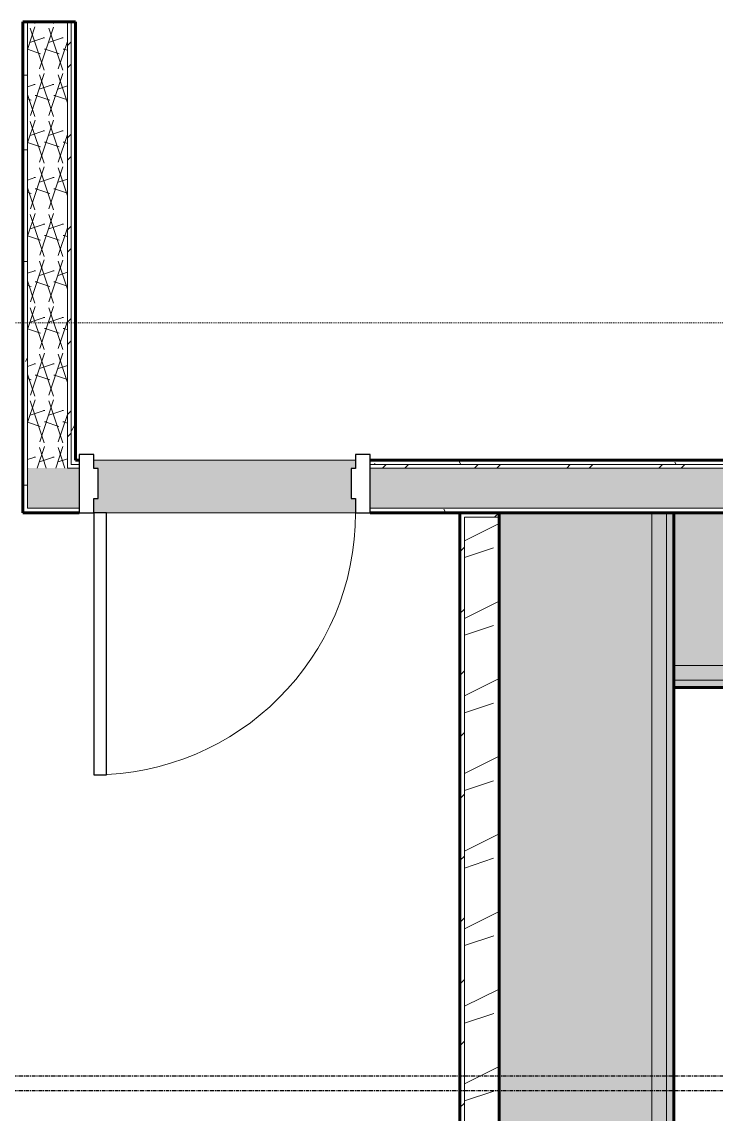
# Model space of a CAD drawing. Header units: inches. Extents: x -4110 to -1807, y 11006 to 12281.
# Drawn here: x -3671 to -3575.6, y 11280 to 11430.1 of the extents above; entities that cross this region are included whole.
import ezdxf

# ---------------------------------------------------------------- set-up
doc = ezdxf.new("R2010")
doc.units = ezdxf.units.IN
doc.header["$MEASUREMENT"] = 0
doc.linetypes.add('Aligning Line 1_8_', pattern=[0.25, 0.125, -0.125])
doc.linetypes.add('Grid Line 1_2_', pattern=[0.875, 0.5, -0.125, 0.125, -0.125])
for name, color, linetype, lineweight in [('0-1', 7, 'Continuous', 5), ('0-2', 90, 'Continuous', 18), ('A-DOOR', 31, 'Continuous', 18), ('A-DOOR-6', 31, 'Continuous', 30), ('A-DOOR-7', 31, 'Continuous', 9), ('A-DOOR-FRAM-4', 31, 'Continuous', 30), ('A-WALL', 113, 'Continuous', 18), ('A-WALL-3', 50, 'Continuous', 60), ('A-WALL-4', 90, 'Continuous', 18), ('A-WALL-PATT-1', 7, 'Continuous', 9), ('A-WALL-PATT-2', 253, 'Continuous', 9), ('A-WALL-PATT-5', 111, 'Continuous', 9), ('G-ANNO-SYMB-1', 147, 'Aligning Line 1_8_', 9), ('I-WALL', 2, 'Continuous', 18), ('I-WALL-4', 2, 'Continuous', 5), ('I-WALL-5', 2, 'Continuous', 60), ('Q-CASE-3', 7, 'Continuous', 9), ('Q-CASE-5', 9, 'Continuous', 9), ('Q-CASE-6', 50, 'Continuous', 60), ('S-GRID-1', 1, 'Grid Line 1_2_', 30)]:
    doc.layers.add(name, color=color, linetype=linetype, lineweight=lineweight)
pattern_1 = [(0, (0, 0), (20.48, 5.12), [0.845, -14.515, 0.845, -14.515, -81.92]), (0, (0, 0), (20.48, 5.12), [-30.72, 0.845, -29.875, 0.845, -14.515, -35.84]), (0, (0, 0), (20.48, 5.12), [-76.8, 0.845, -9.395, 0.845, -24.755]), (120, (7.68, 2.56), (-14.67405, 15.1762003), [0.845, -14.515, 0.845, -14.515, -81.92]), (120, (7.68, 2.56), (-14.67405, 15.1762003), [-30.72, 0.845, -29.875, 0.845, -14.515, -35.84]), (120, (7.68, 2.56), (-14.67405, 15.1762003), [-76.8, 0.845, -9.395, 0.845, -24.755]), (240, (10.24, 12.8), (-5.80595, -20.2962003), [0.845, -14.515, 0.845, -14.515, -81.92]), (240, (10.24, 12.8), (-5.80595, -20.2962003), [-30.72, 0.845, -29.875, 0.845, -14.515, -35.84]), (240, (10.24, 12.8), (-5.80595, -20.2962003), [-76.8, 0.845, -9.395, 0.845, -24.755])]
pattern_2 = [(45, (0, 0), (-6.335677, 6.335677), []), (45, (0, 9.6), (-6.335677, 6.335677), [])]
pattern_3 = [(161.57, (0.32, 0.32), (-2.560496185, -0.000537386), [0, -18.214, 2.022, 0]), (18.43, (-0.32, 0.32), (-2.560496185, 0.000537386), [0, -18.214, 2.022, 0]), (108.43, (0.32, 0.32), (1.27922091, -6.400876726), [6.07, -14.166]), (71.57, (-0.32, 0.32), (1.27922091, 6.400876726), [6.07, -14.166])]

# ---------------------------------------------------------------- blocks, each defined once
blk = doc.blocks.new('OD_CW_Base Cabinet - OD_CW_Base Cabinet-3857755-ENLARGED RCP - 2ND FLOOR PLAN - EAST')
at = {"layer": 'Q-CASE-5'}
for points in [[(0.74, 24), (0.74, 3), (70.86, 3), (70.86, 24), (54.47, 24)], [(0.74, 1), (70.86, 1), (70.86, 3), (0.74, 3)], [(0.74, 1), (0.74, 0), (70.86, 0), (70.86, 1), (54.47, 1)]]:
    blk.add_hatch(color=256, dxfattribs=at).paths.add_polyline_path(points, flags=0)
at = {"layer": 'Q-CASE-3'}
for p, q in [((0.74, 24), (0.74, 3)), ((0.74, 24), (70.86, 24)), ((70.86, 3), (70.86, 24)), ((0.74, 3), (0.74, 1)), ((0.74, 3), (70.86, 3)), ((70.86, 1), (70.86, 3)), ((0.74, 1), (0.74, 0)), ((0.74, 1), (70.86, 1)), ((0.74, 1), (70.86, 1)), ((0.74, 0), (70.86, 0)), ((70.86, 0), (70.86, 1))]:
    blk.add_line(p, q, dxfattribs=at)
at = {"layer": 'Q-CASE-6'}
for p, q in [((70.86, 24), (0.74, 24)), ((0.74, 24), (0.74, 0)), ((70.86, 0), (70.86, 24)), ((0.74, 0), (70.86, 0))]:
    blk.add_line(p, q, dxfattribs=at)
blk = doc.blocks.new('OD_CW_Base Cabinet - OD_CW_Base Cabinet-3870381-ENLARGED RCP - 2ND FLOOR PLAN - EAST')
at = {"layer": 'Q-CASE-5'}
for points in [[(107.93, 24), (0.74, 24), (0.74, 3), (107.93, 3), (107.93, 21.96)], [(80.51, 3), (0.74, 3), (0.74, 1), (107.93, 1), (107.93, 3), (86.93, 3)], [(84.93, 1), (0.74, 1), (0.74, 0), (107.93, 0), (107.93, 1), (86.93, 1)]]:
    blk.add_hatch(color=256, dxfattribs=at).paths.add_polyline_path(points, flags=0)
at = {"layer": 'Q-CASE-3'}
for p, q in [((0.74, 24), (0.74, 3)), ((0.74, 24), (107.93, 24)), ((107.93, 3), (107.93, 24)), ((0.74, 3), (0.74, 1)), ((0.74, 3), (107.93, 3)), ((107.93, 1), (107.93, 3)), ((0.74, 1), (0.74, 0)), ((0.74, 1), (107.93, 1)), ((0.74, 1), (107.93, 1)), ((0.74, 0), (86.93, 0)), ((107.93, 0), (107.93, 1))]:
    blk.add_line(p, q, dxfattribs=at)
at = {"layer": 'Q-CASE-6'}
for p, q in [((107.93, 24), (0.74, 24)), ((0.74, 24), (0.74, 0)), ((107.93, 0), (107.93, 24)), ((0.74, 0), (107.93, 0))]:
    blk.add_line(p, q, dxfattribs=at)
blk = doc.blocks.new('CTR - 1st Phase - Unit Layouts_rvt-1-ENLARGED RCP - 2ND FLOOR PLAN - EAST')
at = {"layer": 'A-WALL-PATT-1'}
h = blk.add_hatch(dxfattribs=at)
h.set_pattern_fill('FP_4', color=256, style=0, pattern_type=2)
h.set_pattern_definition([(45, (0, 0), (-4.2426407, 4.2426407), [])])
h.paths.add_polyline_path([(-3605.42, 11255.43), (-3605.42, 11256.05), (-3610.17, 11256.05), (-3610.17, 11361.99), (-3605.42, 11361.99), (-3605.42, 11362.61), (-3610.8, 11362.61), (-3610.8, 11255.43), (-3610.17, 11255.43)], flags=0)
at = {"layer": 'A-WALL-PATT-2'}
h = blk.add_hatch(dxfattribs=at)
h.set_pattern_fill('FP_3', color=256, style=0, pattern_type=2)
h.set_pattern_definition([(216.87, (4.265, 10.662), (31.9871619, 21.32545714), [5.331, -47.981]), (206.565, (10.662, 7.464), (-10.662476, -10.6620098), [11.921, -11.921]), (198.435, (10.662, 2.132), (-21.32449365, -10.6625869), [6.744, -26.974])])
h.paths.add_polyline_path([(-3605.42, 11256.05), (-3605.42, 11361.99), (-3610.17, 11361.99), (-3610.17, 11256.05)], flags=0)
at = {"layer": 'A-WALL-3'}
for p, q in [((-3610.8, 11255.43), (-3610.8, 11362.61)), ((-3610.8, 11362.61), (-3610.17, 11362.61)), ((-3610.17, 11362.61), (-3605.42, 11362.61))]:
    blk.add_line(p, q, dxfattribs=at)
at = {"layer": 'A-WALL-4'}
for p, q in [((-3610.17, 11256.05), (-3610.17, 11361.99)), ((-3610.17, 11361.99), (-3605.42, 11361.99))]:
    blk.add_line(p, q, dxfattribs=at)
at = {"layer": '0-2', "rotation": 90.00000000000117}
blk.add_blockref('OD_CW_Base Cabinet - OD_CW_Base Cabinet-3870381-ENLARGED RCP - 2ND FLOOR PLAN - EAST', (-3581.42, 11254.69), dxfattribs=at)
at = {"layer": '0-2'}
blk.add_blockref('OD_CW_Base Cabinet - OD_CW_Base Cabinet-3857755-ENLARGED RCP - 2ND FLOOR PLAN - EAST', (-3582.16, 11338.61), dxfattribs=at)
blk = doc.blocks.new('CTR - 1st Phase -Stairs _ Elevators_rvt-1-ENLARGED RCP - 2ND FLOOR PLAN - EAST')
at = {"layer": 'G-ANNO-SYMB-1'}
blk.add_line((-3429.67, 11388.71), (-3865.75, 11388.71), dxfattribs=at)
blk = doc.blocks.new('CTR - 1st Phase - Structure_rvt-1-ENLARGED RCP - 2ND FLOOR PLAN - EAST')
at = {"layer": 'S-GRID-1'}
for p, q in [((-1807.14, 11285.19), (-4076.95, 11285.19)), ((-1807.14, 11283.19), (-4076.95, 11283.19))]:
    blk.add_line(p, q, dxfattribs=at)
blk = doc.blocks.new('HOLLOW METAL - UNIT DOOR-2191978-ENLARGED RCP - 2ND FLOOR PLAN - EAST')
at = {"layer": 'A-DOOR-6'}
for p, q in [((18, 39.875), (16.25, 39.875)), ((16.25, 39.875), (16.25, 3.875)), ((18, 3.875), (18, 39.875)), ((16.25, 3.875), (18, 3.875))]:
    blk.add_line(p, q, dxfattribs=at)
at = {"layer": 'A-DOOR-7'}
blk.add_arc((18, 3.875), 36, 90, 180, dxfattribs=at)
at = {"layer": 'A-DOOR-FRAM-4'}
for p, q in [((-18, 3.875), (-20, 3.875)), ((-20, 3.875), (-20, -4.125)), ((-18, 1.9375), (-18, 3.875)), ((18, 3.875), (18, 1.9375)), ((20, 3.875), (18, 3.875)), ((20, -4.125), (20, 3.875)), ((-17.375, 1.9375), (-18, 1.9375)), ((-17.375, -2.1875), (-17.375, 1.9375)), ((18, 1.9375), (17.375, 1.9375)), ((17.375, 1.9375), (17.375, -2.1875)), ((-18, -4.125), (-18, -2.1875)), ((-18, -2.1875), (-17.375, -2.1875)), ((17.375, -2.1875), (18, -2.1875)), ((18, -2.1875), (18, -4.125)), ((-20, -4.125), (-18, -4.125)), ((18, -4.125), (20, -4.125))]:
    blk.add_line(p, q, dxfattribs=at)

msp = doc.modelspace()

# ---------------------------------------------------------------- hatches: boundary and pattern name
at = {"layer": 'A-WALL-PATT-5'}
h = msp.add_hatch(dxfattribs=at)
h.set_pattern_fill('FP_1', color=256, style=0, pattern_type=2)
h.set_pattern_definition(pattern_1)
h.paths.add_polyline_path([(-3670.9, 11363.24), (-3670.27, 11363.24), (-3670.27, 11430.06), (-3670.9, 11430.06), (-3670.9, 11363.29)], flags=0)
h = msp.add_hatch(dxfattribs=at)
h.set_pattern_fill('FP_2', color=256, style=0, pattern_type=2)
h.set_pattern_definition(pattern_3)
h.paths.add_polyline_path([(-3670.27, 11368.74), (-3664.77, 11368.74), (-3664.77, 11430.06), (-3670.27, 11430.06), (-3670.27, 11369.86)], flags=0)
h = msp.add_hatch(dxfattribs=at)
h.set_pattern_fill('FP_37', color=256, style=0, pattern_type=2)
h.set_pattern_definition(pattern_2)
h.paths.add_polyline_path([(-3664.77, 11369.24), (-3664.27, 11369.24), (-3664.27, 11430.06), (-3664.77, 11430.06), (-3664.77, 11369.46)], flags=0)
h = msp.add_hatch(dxfattribs=at)
h.set_pattern_fill('FP_1', color=256, style=0, pattern_type=2)
h.set_pattern_definition(pattern_1)
h.paths.add_polyline_path([(-3663.65, 11369.86), (-3663.65, 11430.06), (-3664.27, 11430.06), (-3664.27, 11369.86)], flags=0)
h = msp.add_hatch(dxfattribs=at)
h.set_pattern_fill('FP_37', color=256, style=0, pattern_type=2)
h.set_pattern_definition(pattern_2)
h.paths.add_polyline_path([(-3664.27, 11368.74), (-3663.15, 11368.74), (-3663.15, 11369.24), (-3664.77, 11369.24), (-3664.77, 11368.74)], flags=0)
h.paths.add_polyline_path([(-3488.24, 11368.74), (-3480.67, 11368.74), (-3480.67, 11369.24), (-3623.15, 11369.24), (-3623.15, 11368.74), (-3508.3, 11368.74)], flags=0)
h = msp.add_hatch(dxfattribs=at)
h.set_pattern_fill('FP_1', color=256, style=0, pattern_type=2)
h.set_pattern_definition(pattern_1)
h.paths.add_polyline_path([(-3508.3, 11369.24), (-3480.05, 11369.24), (-3480.05, 11369.86), (-3623.15, 11369.86), (-3623.15, 11369.24), (-3511.3, 11369.24)], flags=0)
h.paths.add_polyline_path([(-3663.65, 11369.24), (-3663.15, 11369.24), (-3663.15, 11369.86), (-3664.27, 11369.86), (-3664.27, 11369.24)], flags=0)
h = msp.add_hatch(dxfattribs=at)
h.set_pattern_fill('FP_2', color=256, style=0, pattern_type=2)
h.set_pattern_definition(pattern_3)
h.paths.add_polyline_path([(-3521.92, 11363.24), (-3481.17, 11363.24), (-3481.17, 11368.74), (-3623.15, 11368.74), (-3623.15, 11363.24), (-3538.76, 11363.24)], flags=0)
h.paths.add_polyline_path([(-3670.27, 11363.24), (-3663.15, 11363.24), (-3663.15, 11368.74), (-3670.27, 11368.74)], flags=0)
h = msp.add_hatch(dxfattribs=at)
h.set_pattern_fill('FP_1', color=256, style=0, pattern_type=2)
h.set_pattern_definition(pattern_1)
h.paths.add_polyline_path([(-3487.3, 11362.61), (-3486.67, 11362.61), (-3486.67, 11363.24), (-3623.15, 11363.24), (-3623.15, 11362.61), (-3488.24, 11362.61)], flags=0)
h.paths.add_polyline_path([(-3663.15, 11362.61), (-3663.15, 11363.24), (-3670.9, 11363.24), (-3670.9, 11362.61), (-3664.77, 11362.61)], flags=0)
at = {"layer": 'I-WALL-4'}
msp.add_hatch(color=256, dxfattribs=at).paths.add_polyline_path([(-3656.64, 11362.61), (-3625.15, 11362.61), (-3625.15, 11364.55), (-3625.77, 11364.55), (-3625.77, 11368.68), (-3625.15, 11368.68), (-3625.15, 11369.86), (-3661.15, 11369.86), (-3661.15, 11368.68), (-3660.52, 11368.68), (-3660.52, 11364.55), (-3661.15, 11364.55), (-3661.15, 11362.61), (-3659.4, 11362.61)], flags=0)

# ---------------------------------------------------------------- linework, layer by layer
at = {"layer": 'A-WALL'}
for p, q in [((-3670.27, 11430.06), (-3670.27, 11363.24)), ((-3664.77, 11430.06), (-3664.77, 11368.74)), ((-3664.27, 11430.06), (-3664.27, 11369.24)), ((-3664.27, 11369.24), (-3663.15, 11369.24)), ((-3623.15, 11369.24), (-3480.67, 11369.24)), ((-3664.77, 11368.74), (-3663.15, 11368.74)), ((-3623.15, 11368.74), (-3481.17, 11368.74)), ((-3670.27, 11363.24), (-3663.15, 11363.24)), ((-3623.15, 11363.24), (-3486.67, 11363.24))]:
    msp.add_line(p, q, dxfattribs=at)
at = {"layer": 'I-WALL'}
for p, q in [((-3625.15, 11369.86), (-3661.15, 11369.86)), ((-3659.4, 11362.61), (-3625.15, 11362.61))]:
    msp.add_line(p, q, dxfattribs=at)
at = {"layer": 'I-WALL-5'}
for p, q in [((-3670.9, 11362.61), (-3670.9, 11430.06)), ((-3670.9, 11430.06), (-3663.65, 11430.06)), ((-3663.65, 11430.06), (-3663.65, 11369.86)), ((-3663.65, 11369.86), (-3663.15, 11369.86)), ((-3623.15, 11369.86), (-3480.05, 11369.86)), ((-3663.15, 11362.61), (-3670.9, 11362.61)), ((-3605.42, 11362.61), (-3623.15, 11362.61))]:
    msp.add_line(p, q, dxfattribs=at)

# ---------------------------------------------------------------- block references
at = {"layer": '0-1'}
for name in ['CTR - 1st Phase - Structure_rvt-1-ENLARGED RCP - 2ND FLOOR PLAN - EAST', 'CTR - 1st Phase -Stairs _ Elevators_rvt-1-ENLARGED RCP - 2ND FLOOR PLAN - EAST', 'CTR - 1st Phase - Unit Layouts_rvt-1-ENLARGED RCP - 2ND FLOOR PLAN - EAST']:
    msp.add_blockref(name, (0, 0), dxfattribs=at)
at = {"layer": 'A-DOOR', "rotation": 180}
msp.add_blockref('HOLLOW METAL - UNIT DOOR-2191978-ENLARGED RCP - 2ND FLOOR PLAN - EAST', (-3643.15, 11366.49), dxfattribs=at)

doc.saveas('drawing.dxf')
